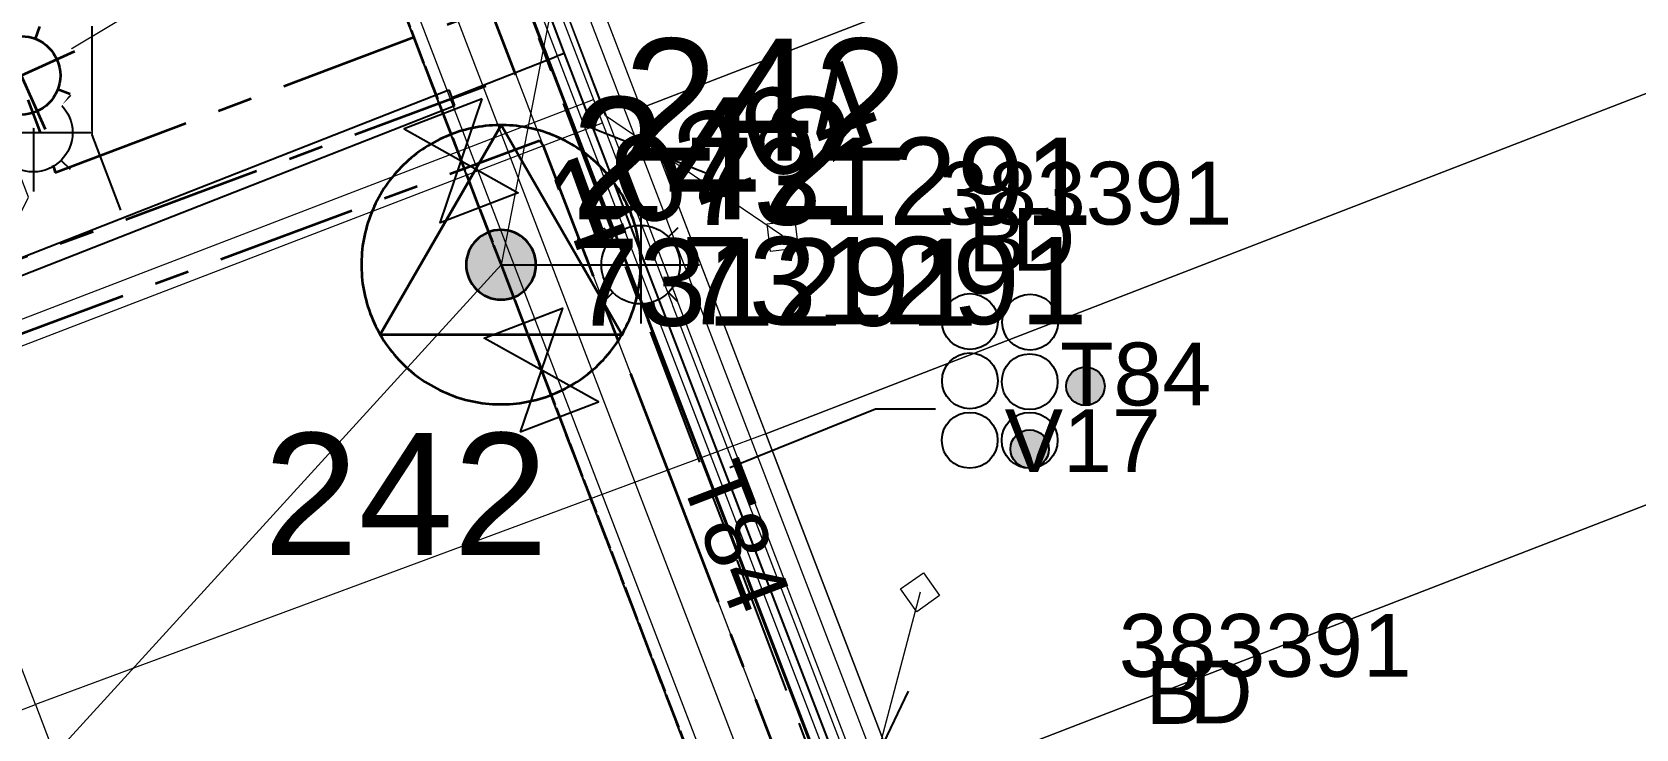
# Model space of a CAD drawing. Header units: metres. Extents: x 0 to 310918, y 0 to 6270107.
# Drawn here: x 310598.87 to 310644.82, y 6269831.51 to 6269851.48 of the extents above; entities that cross this region are included whole.
import ezdxf
from ezdxf.enums import TextEntityAlignment as Align

# ---------------------------------------------------------------- set-up
doc = ezdxf.new("R2010")
doc.units = ezdxf.units.M
for name, pattern in [('Cable Exist OH', [1, 1, 0]), ('Cable Exist UG', [7, 4, -1, 1, -1]), ('PHANTOMX2', [6.6, 3, -0.75, 0.2, -0.75, 0.2, -0.75, 0.2, -0.75])]:
    doc.linetypes.add(name, pattern=pattern)
doc.layers.get('0').update_dxf_attribs({"color": 6})
for name, color, linetype, lineweight in [('_User Miscellaneous1', 30, 'Continuous', 13), ('_User_HV_Exist', 1, 'Continuous', 35), ('_User_LV_Exist', 5, 'Continuous', 35), ('Cadastre Developer_SP_NEW', 92, 'Continuous', 15), ('Cadastre Land Parcels_SP_EXT', 118, 'Continuous', 15), ('Cadastre Roads_SP_EXT', 218, 'Continuous', 15), ('Mains_HV_EXT', 13, 'Continuous', 25), ('Mains_LV_EXT', 163, 'Continuous', 25), ('Mains_SL_EXT', 131, 'Continuous', 25), ('Services_SP_EXT', 42, 'PHANTOMX2', 20)]:
    doc.layers.add(name, color=color, linetype=linetype, lineweight=lineweight)
doc.layers.add('_User Miscellaneous10', color=252, linetype='Continuous', lineweight=13, plot=False, transparency=0.7)
doc.layers.add('_User Miscellaneous12', color=252, linetype='Continuous', lineweight=13, plot=False, transparency=0.75)
for name, color, linetype in [('Duct_SP_EXT', 30, 'Continuous'), ('Equip_LV_EXT', 7, 'Continuous'), ('Sub_SP_TR_HV_LV_EXT', 7, 'Continuous'), ('SupportsOH_SP_TR_HV_LV_SL_EXT', 7, 'Continuous'), ('Trench_SP_EXT', 7, 'Continuous')]:
    doc.layers.add(name, color=color, linetype=linetype)
doc.layers.add('Features_HIDE', color=1, linetype='Continuous', plot=False)
doc.styles.add('iecARIAL', font='arial.ttf', dxfattribs={"height": 2})
doc.styles.add('POLE_LABEL', font='arial.ttf', dxfattribs={"height": 2})
doc.styles.add('SL_LABEL', font='arial.ttf', dxfattribs={"height": 2})
doc.styles.get("Standard").update_dxf_attribs({"font": 'arial.ttf'})

# ---------------------------------------------------------------- blocks, each defined once
blk = doc.blocks.new('SUB_POLE_EXT')
at = {"flags": 128}
for points in [[(-0.049, 4), (-0.147, 3.997), (-0.245, 3.992), (-0.343, 3.985), (-0.441, 3.976), (-0.538, 3.964), (-0.635, 3.949), (-0.732, 3.932), (-0.828, 3.913), (-0.924, 3.892), (-1.019, 3.868), (-1.114, 3.842), (-1.208, 3.813), (-1.301, 3.782), (-1.394, 3.749), (-1.485, 3.714), (-1.576, 3.676), (-1.666, 3.637), (-1.754, 3.595), (-1.842, 3.551), (-1.929, 3.504), (-2.014, 3.456), (-2.098, 3.405), (-2.181, 3.353), (-2.263, 3.298), (-2.343, 3.242), (-2.422, 3.183), (-2.499, 3.123), (-2.575, 3.061), (-2.65, 2.997), (-2.722, 2.931), (-2.794, 2.863), (-2.863, 2.794), (-2.931, 2.722), (-2.997, 2.65), (-3.061, 2.575), (-3.123, 2.499), (-3.183, 2.422), (-3.242, 2.343), (-3.298, 2.263), (-3.353, 2.181), (-3.405, 2.098), (-3.456, 2.014), (-3.504, 1.929), (-3.551, 1.842), (-3.595, 1.754), (-3.637, 1.666), (-3.676, 1.576), (-3.714, 1.485), (-3.749, 1.394), (-3.782, 1.301), (-3.813, 1.208), (-3.842, 1.114), (-3.868, 1.019), (-3.892, 0.924), (-3.913, 0.828), (-3.932, 0.732), (-3.949, 0.635), (-3.964, 0.538), (-3.976, 0.441), (-3.985, 0.343), (-3.992, 0.245), (-3.997, 0.147), (-4, 0.049), (-4, -0.049), (-3.997, -0.147), (-3.992, -0.245), (-3.985, -0.343), (-3.976, -0.441), (-3.964, -0.538), (-3.949, -0.635), (-3.932, -0.732), (-3.913, -0.828), (-3.892, -0.924), (-3.868, -1.019), (-3.842, -1.114), (-3.813, -1.208), (-3.782, -1.301), (-3.749, -1.394), (-3.714, -1.485), (-3.676, -1.576), (-3.637, -1.666), (-3.595, -1.754), (-3.551, -1.842), (-3.504, -1.929), (-3.456, -2.014), (-3.405, -2.098), (-3.353, -2.181), (-3.298, -2.263), (-3.242, -2.343), (-3.183, -2.422), (-3.123, -2.499), (-3.061, -2.575), (-2.997, -2.65), (-2.931, -2.722), (-2.863, -2.794), (-2.794, -2.863), (-2.722, -2.931), (-2.65, -2.997), (-2.575, -3.061), (-2.499, -3.123), (-2.422, -3.183), (-2.343, -3.242), (-2.263, -3.298), (-2.181, -3.353), (-2.098, -3.405), (-2.014, -3.456), (-1.929, -3.504), (-1.842, -3.551), (-1.754, -3.595), (-1.666, -3.637), (-1.576, -3.676), (-1.485, -3.714), (-1.394, -3.749), (-1.301, -3.782), (-1.208, -3.813), (-1.114, -3.842), (-1.019, -3.868), (-0.924, -3.892), (-0.828, -3.913), (-0.732, -3.932), (-0.635, -3.949), (-0.538, -3.964), (-0.441, -3.976), (-0.343, -3.985), (-0.245, -3.992), (-0.147, -3.997), (-0.049, -4), (0.049, -4), (0.147, -3.997), (0.245, -3.992), (0.343, -3.985), (0.441, -3.976), (0.538, -3.964), (0.635, -3.949), (0.732, -3.932), (0.828, -3.913), (0.924, -3.892), (1.019, -3.868), (1.114, -3.842), (1.208, -3.813), (1.301, -3.782), (1.394, -3.749), (1.485, -3.714), (1.576, -3.676), (1.666, -3.637), (1.754, -3.595), (1.842, -3.551), (1.929, -3.504), (2.014, -3.456), (2.098, -3.405), (2.181, -3.353), (2.263, -3.298), (2.343, -3.242), (2.422, -3.183), (2.499, -3.123), (2.575, -3.061), (2.65, -2.997), (2.722, -2.931), (2.794, -2.863), (2.863, -2.794), (2.931, -2.722), (2.997, -2.65), (3.061, -2.575), (3.123, -2.499), (3.183, -2.422), (3.242, -2.343), (3.298, -2.263), (3.353, -2.181), (3.405, -2.098), (3.456, -2.014), (3.504, -1.929), (3.551, -1.842), (3.595, -1.754), (3.637, -1.666), (3.676, -1.576), (3.714, -1.485), (3.749, -1.394), (3.782, -1.301), (3.813, -1.208), (3.842, -1.114), (3.868, -1.019), (3.892, -0.924), (3.913, -0.828), (3.932, -0.732), (3.949, -0.635), (3.964, -0.538), (3.976, -0.441), (3.985, -0.343), (3.992, -0.245), (3.997, -0.147), (4, -0.049), (4, 0.049), (3.997, 0.147), (3.992, 0.245), (3.985, 0.343), (3.976, 0.441), (3.964, 0.538), (3.949, 0.635), (3.932, 0.732), (3.913, 0.828), (3.892, 0.924), (3.868, 1.019), (3.842, 1.114), (3.813, 1.208), (3.782, 1.301), (3.749, 1.394), (3.714, 1.485), (3.676, 1.576), (3.637, 1.666), (3.595, 1.754), (3.551, 1.842), (3.504, 1.929), (3.456, 2.014), (3.405, 2.098), (3.353, 2.181), (3.298, 2.263), (3.242, 2.343), (3.183, 2.422), (3.123, 2.499), (3.061, 2.575), (2.997, 2.65), (2.931, 2.722), (2.863, 2.794), (2.794, 2.863), (2.722, 2.931), (2.65, 2.997), (2.575, 3.061), (2.499, 3.123), (2.422, 3.183), (2.343, 3.242), (2.263, 3.298), (2.181, 3.353), (2.098, 3.405), (2.014, 3.456), (1.929, 3.504), (1.842, 3.551), (1.754, 3.595), (1.666, 3.637), (1.576, 3.676), (1.485, 3.714), (1.394, 3.749), (1.301, 3.782), (1.208, 3.813), (1.114, 3.842), (1.019, 3.868), (0.924, 3.892), (0.828, 3.913), (0.732, 3.932), (0.635, 3.949), (0.538, 3.964), (0.441, 3.976), (0.343, 3.985), (0.245, 3.992), (0.147, 3.997), (0.049, 4)], [(0, 4), (-3.464, -2), (3.464, -2)]]:
    blk.add_lwpolyline(points, close=True, dxfattribs=at)
at = {"flags": 8}
blk.add_attdef('ASSET_NUM', text='', height=2.5, dxfattribs=at).set_placement((0, 7), align=Align.MIDDLE_CENTER)
for tag, flags, p in [('STREET_CODE', 9, (-1.378, 1.447)), ('NO_PHASES', 9, (-1.378, 1.047)), ('OPERATED_BY', 9, (-1.378, 0.647)), ('MAINTAINED_BY', 9, (-1.378, 0.447)), ('CONSTRUCTED_VOLTAGE', 9, (-1.128, 0.747)), ('ORIENTATION', 9, (-1.378, 0.247)), ('OWNED_BY', 9, (-1.378, 0.047)), ('OPERATING_VOLTAGE', 9, (-1.128, 0.347)), ('STATE', 9, (-1.378, -0.353)), ('USAGE', 9, (-1.378, -0.753)), ('LEGEND', 9, (-1.378, -0.953)), ('SECONDARY_VOLTAGE', 9, (-1.128, -0.653)), ('SUBURB', 9, (-1.378, -1.153)), ('STREETNAME', 9, (-1.378, -1.353)), ('SUBSTATION_TYPE', 9, (-1.128, -1.053)), ('LOCATION', 9, (-1.378, -1.553)), ('NOTES', 9, (-1.378, -1.753)), ('Z', 1, (-1.378, -1.953))]:
    blk.add_attdef(tag, text='', height=0.1, dxfattribs=dict(flags=flags)).set_placement(p, align=Align.MIDDLE_LEFT)
blk = doc.blocks.new('DUCT_EXT')
blk.add_circle((0, 0.8), 0.8)
at = {"flags": 1}
blk.add_attdef('Z', (0, 0), '', height=0.2, dxfattribs=at)
at = {"flags": 9}
for tag, p in [('DUCT_CODE', (0, 0)), ('XSECT_TYPE', (0, -0.2)), ('FB_REFERENCE', (0, -0.4)), ('STATE', (0, -0.6)), ('NOTES', (0, -0.8))]:
    blk.add_attdef(tag, text='', height=0.2, dxfattribs=at).set_placement(p, align=Align.MIDDLE_LEFT)
blk = doc.blocks.new('LV_OH_LINKS_DISTFUSE_EXT')
for p, q in [((0, 0), (0.96, 0)), ((3.84, 0), (4.8, 0))]:
    blk.add_line(p, q)
blk.add_lwpolyline([(3.84, -1.2), (3.84, 1.2), (0.96, -1.2), (0.96, 1.2)], close=True)
at = {"flags": 9}
for tag, p in [('ACTUAL_STATUS', (0, 0)), ('CONSTRUCTED_VOLTAGE', (0, -0.2)), ('NO_PHASES', (0, -0.4)), ('OPERATING_VOLTAGE', (0, -0.6)), ('ORIENTATION', (0, -0.8)), ('OWNED_BY', (0, -1)), ('STATE', (0, -1.2)), ('SWITCH_TYPE', (0, -1.4)), ('USAGE', (0, -1.6)), ('NOTES', (0, -1.8))]:
    blk.add_attdef(tag, text='', height=0.2, dxfattribs=at).set_placement(p, align=Align.MIDDLE_LEFT)
at = {"flags": 1}
blk.add_attdef('Z', (0, 0), '', height=0.2, dxfattribs=at)
blk = doc.blocks.new('SL_LANTERN_EXT')
at = {"flags": 9}
for tag, p in [('LRATECODE', (-7.4, 0)), ('LOUTREACHVOCAB', (-7.2, 0)), ('LOUTREACH', (-7, 0)), ('LANTNUMBER', (-6.6, 0)), ('LNEW', (-6.4, 0)), ('LMASTVOCAB', (-6.2, 0)), ('LMAST', (-6, 0)), ('LLAMPVOCAB', (-5.8, 0)), ('LLAMP', (-5.6, 0)), ('LEXIST', (-5.4, 0)), ('LCHARGE3PERCENT', (-5.2, 0)), ('LCHARGE3', (-5, 0)), ('LCHARGE2PERCENT', (-4.8, 0)), ('LCHARGE2', (-4.6, 0)), ('LCHARGE1PERCENT', (-4.4, 0)), ('LCHARGE1', (-4.2, 0)), ('LCATEGORY', (-4, 0)), ('LBRACKETVOCAB', (-3.8, 0)), ('LBRACKET', (-3.6, 0)), ('LKINGHEIGHT', (-3.4, 0)), ('CREPLACE', (-3.2, 0)), ('CREMOVE', (-3, 0)), ('CNUMBER', (-2.8, 0)), ('CNEW', (-2.6, 0)), ('CEXIST', (-2.4, 0)), ('USAGE', (-2.2, 0)), ('STATE', (-2, 0)), ('OWNED_BY', (-1.8, 0)), ('ORIENTATION', (-1.6, 0)), ('OPERATING_VOLTAGE', (-1.4, 0)), ('NO_PHASES', (-1.2, 0)), ('LANTERN_TYPE', (-1, 0)), ('LANTERN_PURPOSE', (-0.8, 0)), ('CONTROL_TYPE', (-0.6, 0)), ('CONSTRUCTED_VOLTAGE', (-0.4, 0))]:
    blk.add_attdef(tag, text='', height=0.001, rotation=270, dxfattribs=at).set_placement(p, align=Align.MIDDLE_LEFT)
at = {"style": 'SL_LABEL', "flags": 9}
blk.add_attdef('STREET_CODE', text='', height=0.001, rotation=270, dxfattribs=at).set_placement((0.001, 0), align=Align.MIDDLE_LEFT)
at = {"flags": 1}
blk.add_attdef('Z', (0, 0), '', height=0.001, rotation=270, dxfattribs=at)
at = {"width": 0.9}
blk.add_attdef('LNUMBER', text='', height=1, dxfattribs=at).set_placement((7, -1), align=Align.MIDDLE_LEFT)
at = {"flags": 9}
for tag, p in [('LREMOVE', (0, -7.6)), ('LREPLACE', (0, -7.8)), ('LTYPE', (0, -8)), ('LTYPEVOCAB', (0, -8.2)), ('LEGEND', (0, -8.4)), ('SUBURB', (0, -8.6)), ('STREETNAME', (0, -8.8)), ('LOCATION', (0, -9)), ('NOTES', (0, -9.2)), ('MAINTAINED_BY', (0, -9.863))]:
    blk.add_attdef(tag, text='', height=0.001, dxfattribs=at).set_placement(p, align=Align.MIDDLE_LEFT)
blk.add_attdef('OPERATED_BY', (0, -9.607), '', height=0.001, dxfattribs=at)
at = {"layer": 'Features_HIDE', "width": 0.9}
blk.add_attdef('ASSET_NUM', text='', height=1, dxfattribs=at).set_placement((7, 1), align=Align.MIDDLE_LEFT)
at = {"transparency": 33554651}
blk.add_wipeout([(5.688, 0), (5.061, -1.061), (4, -1.688), (2.939, -1.061), (2.313, 0), (2.939, 1.061), (4, 1.687), (5.061, 1.061)], dxfattribs=at)
for p, q in [((4, 1.687), (4, 0)), ((2.939, 1.061), (3.205, 0.795)), ((5.061, 1.061), (4.795, 0.795)), ((0, 0), (4, 0)), ((4, 0), (5.688, 0)), ((4, 0), (4, -1.688)), ((2.939, -1.061), (3.205, -0.795)), ((5.061, -1.061), (4.795, -0.795))]:
    blk.add_line(p, q)
blk.add_circle((4, 0), 1.125)
blk = doc.blocks.new('CCP_EXT')
at = {"flags": 9}
for tag, p in [('OWNED_BY', (0, -1)), ('USAGE', (0, -1.2)), ('LEGEND', (0, -1.4)), ('STATE', (0, -1.8)), ('LIFE_SUPPORT', (0, -1.6)), ('NOTES', (0, -2))]:
    blk.add_attdef(tag, text='', height=0.2, dxfattribs=at).set_placement(p, align=Align.MIDDLE_LEFT)
at = {"transparency": 33554651}
blk.add_wipeout([(0, 0.566), (0.566, 0), (0, -0.566), (-0.566, 0)], dxfattribs=at)
blk.add_lwpolyline([(-0.566, 0), (0, 0.566), (0.566, 0), (0, -0.566), (-0.566, 0)])
at = {"flags": 1}
blk.add_attdef('Z', (0, 0), '', height=0.2, dxfattribs=at)
at = {"flags": 9}
for tag, p in [('CCP_TYPE', (0, 0)), ('CONSTRUCTED_VOLTAGE', (0, -0.2)), ('NO_PHASES', (0, -0.4)), ('OPERATING_VOLTAGE', (0, -0.6)), ('ORIENTATION', (0, -0.8))]:
    blk.add_attdef(tag, text='', height=0.2, dxfattribs=at).set_placement(p, align=Align.MIDDLE_LEFT)
blk = doc.blocks.new('POLE_EXT')
blk.add_hatch(color=256).paths.add_polyline_path([(-1, 0, 1), (1, 0, 1)])
blk.add_lwpolyline([(-1, 0, 1), (1, 0, 1)], format="xyb", close=True)
at = {"flags": 8}
blk.add_attdef('pNumber', text='', height=2, dxfattribs=at).set_placement((2.5, 2.5), align=Align.MIDDLE_CENTER)
at = {"style": 'POLE_LABEL', "flags": 9}
for tag, p in [('STRUCTURE_PLANT_NUMBER', (1.355, 0.028)), ('STREET_CODE', (1.355, -0.2))]:
    blk.add_attdef(tag, text='', height=0.2, dxfattribs=at).set_placement(p, align=Align.MIDDLE_LEFT)
at = {"flags": 9}
for tag, p in [('OWNED_BY', (1.355, -0.4)), ('SPECIAL_USE', (1.355, -0.8)), ('STATE', (1.355, -1)), ('PARENT', (1.355, -0.6)), ('cLV', (1.355, -1.4)), ('USAGE', (1.355, -1.2)), ('hDepth', (1.355, -1.6)), ('hDia', (1.355, -1.8)), ('cHV', (1.355, -2)), ('LBRACKET', (1.355, -2.2)), ('LExisting', (1.355, -2.4)), ('LANTNUMBER', (1.355, -2.6)), ('LOther', (1.355, -2.8)), ('LRemove', (1.355, -3)), ('LEGEND', (1.355, -3.2)), ('cLinedev', (1.355, -3.4)), ('LOCATION', (1.355, -3.6)), ('pExisting', (1.355, -3.8)), ('PFNUMBER', (1.355, -4)), ('NEWPFNUMBER', (1.355, -4.2)), ('pFooting', (1.355, -4.4)), ('pNew', (1.355, -4.6)), ('pRelocate', (1.355, -5)), ('pRemove', (1.355, -5.2)), ('pReplace', (1.355, -5.4)), ('pStay', (1.355, -5.6)), ('cspan', (1.355, -6)), ('pType', (1.355, -5.8)), ('STREETNAME', (1.355, -6.2)), ('SUBURB', (1.355, -6.4)), ('NOTES', (1.355, -6.6)), ('MAINTAINED_BY', (1.355, -6.814)), ('OPERATED_BY', (1.355, -7.014))]:
    blk.add_attdef(tag, text='', height=0.2, dxfattribs=at).set_placement(p, align=Align.MIDDLE_LEFT)
at = {"flags": 1}
blk.add_attdef('Z', (1.355, -7.328), '', height=0.2, dxfattribs=at)
at = {"layer": 'Features_HIDE', "style": 'POLE_LABEL', "flags": 8}
blk.add_attdef('ASSET_NUM', text='', height=2, dxfattribs=at).set_placement((5, 5), align=Align.MIDDLE_CENTER)
blk = doc.blocks.new('CABLE_LARGE_EXT')
h = blk.add_hatch(color=256)
edge = h.paths.add_edge_path()
edge.add_arc((0, 0.55), 0.55, 0, 360)
blk.add_circle((0, 0.55), 0.55)
at = {"flags": 1}
blk.add_attdef('Z', (0, 0), '', height=0.2, dxfattribs=at)
at = {"flags": 9}
for tag, p in [('COND_CODE', (0, 0)), ('STATE', (0, -0.4)), ('FB_REFERENCE', (0, -0.2)), ('XSECT_SIZE', (0, -0.6)), ('NOTES', (0, -0.8))]:
    blk.add_attdef(tag, text='', height=0.2, dxfattribs=at).set_placement(p, align=Align.MIDDLE_LEFT)
blk = doc.blocks.new('*U397')
at = {"width": 0.9}
blk.add_attdef('LNUMBER', text='', height=1, rotation=24.1947, dxfattribs=at).set_placement((6.795, 1.957), align=Align.MIDDLE_LEFT)
at = {"flags": 9}
for tag, p in [('LRATECODE', (-7.4, 0)), ('LOUTREACHVOCAB', (-7.2, 0)), ('LOUTREACH', (-7, 0)), ('LANTNUMBER', (-6.6, 0)), ('LNEW', (-6.4, 0)), ('LMASTVOCAB', (-6.2, 0)), ('LMAST', (-6, 0)), ('LLAMPVOCAB', (-5.8, 0)), ('LLAMP', (-5.6, 0)), ('LEXIST', (-5.4, 0)), ('LCHARGE3PERCENT', (-5.2, 0)), ('LCHARGE3', (-5, 0)), ('LCHARGE2PERCENT', (-4.8, 0)), ('LCHARGE2', (-4.6, 0)), ('LCHARGE1PERCENT', (-4.4, 0)), ('LCHARGE1', (-4.2, 0)), ('LCATEGORY', (-4, 0)), ('LBRACKETVOCAB', (-3.8, 0)), ('LBRACKET', (-3.6, 0)), ('LKINGHEIGHT', (-3.4, 0)), ('CREPLACE', (-3.2, 0)), ('CREMOVE', (-3, 0)), ('CNUMBER', (-2.8, 0)), ('CNEW', (-2.6, 0)), ('CEXIST', (-2.4, 0)), ('USAGE', (-2.2, 0)), ('STATE', (-2, 0)), ('OWNED_BY', (-1.8, 0)), ('ORIENTATION', (-1.6, 0)), ('OPERATING_VOLTAGE', (-1.4, 0)), ('NO_PHASES', (-1.2, 0)), ('LANTERN_TYPE', (-1, 0)), ('LANTERN_PURPOSE', (-0.8, 0)), ('CONTROL_TYPE', (-0.6, 0)), ('CONSTRUCTED_VOLTAGE', (-0.4, 0))]:
    blk.add_attdef(tag, text='', height=0.001, rotation=270, dxfattribs=at).set_placement(p, align=Align.MIDDLE_LEFT)
at = {"style": 'SL_LABEL', "flags": 9}
blk.add_attdef('STREET_CODE', text='', height=0.001, rotation=270, dxfattribs=at).set_placement((0.001, 0), align=Align.MIDDLE_LEFT)
at = {"flags": 1}
blk.add_attdef('Z', (0, 0), '', height=0.001, rotation=270, dxfattribs=at)
at = {"flags": 9}
for tag, p in [('LREMOVE', (0, -7.6)), ('LREPLACE', (0, -7.8)), ('LTYPE', (0, -8)), ('LTYPEVOCAB', (0, -8.2)), ('LEGEND', (0, -8.4)), ('SUBURB', (0, -8.6)), ('STREETNAME', (0, -8.8)), ('LOCATION', (0, -9)), ('NOTES', (0, -9.2)), ('MAINTAINED_BY', (0, -9.863))]:
    blk.add_attdef(tag, text='', height=0.001, dxfattribs=at).set_placement(p, align=Align.MIDDLE_LEFT)
blk.add_attdef('OPERATED_BY', (0, -9.607), '', height=0.001, dxfattribs=at)
at = {"layer": 'Features_HIDE', "width": 0.9}
blk.add_attdef('ASSET_NUM', text='', height=1, rotation=24.1947, dxfattribs=at).set_placement((5.975, 3.781), align=Align.MIDDLE_LEFT)
at = {"transparency": 33554651}
blk.add_wipeout([(5.188, 2.331), (5.051, 1.107), (4.34, 0.1), (3.116, 0.237), (2.109, 0.948), (2.246, 2.172), (2.957, 3.179), (4.181, 3.042)], dxfattribs=at)
for p, q in [((2.957, 3.179), (3.649, 1.639)), ((4.181, 3.042), (4.048, 2.691)), ((3.649, 1.639), (5.188, 2.331)), ((2.246, 2.172), (2.597, 2.039)), ((0, 0), (3.649, 1.639)), ((3.649, 1.639), (4.34, 0.1)), ((5.051, 1.107), (4.7, 1.24)), ((3.116, 0.237), (3.249, 0.588))]:
    blk.add_line(p, q)
blk.add_circle((3.649, 1.639), 1.125)

msp = doc.modelspace()

# ---------------------------------------------------------------- linework, layer by layer
at = {"layer": 'Cadastre Land Parcels_SP_EXT', "linetype": 'Continuous'}
for points in [[(310643.014, 6269859.622), (310639.436, 6269868.955), (310612.736, 6269858.634), (310616.316, 6269849.297), (310643.014, 6269859.622)], [(310646.593, 6269850.289), (310643.014, 6269859.622), (310616.316, 6269849.297), (310619.895, 6269839.963), (310646.593, 6269850.289)], [(310650.53, 6269840.023), (310646.593, 6269850.289), (310619.895, 6269839.963), (310623.831, 6269829.697), (310650.53, 6269840.023)], [(310654.106, 6269830.698), (310650.53, 6269840.023), (310623.831, 6269829.697), (310627.407, 6269820.37), (310654.106, 6269830.698)]]:
    msp.add_lwpolyline(points, close=True, dxfattribs=at)
at = {"layer": 'Duct_SP_EXT'}
for p in [(310610.812, 6269849.823), (310610.988, 6269849.377)]:
    msp.add_line(p, (310610.9, 6269849.6), dxfattribs=at)
for points in [[(310600.585, 6269851.643), (310600.585, 6269848.534), (310601.411, 6269846.374)], [(310624.759, 6269840.672), (310623.036, 6269840.672), (310618.863, 6269838.992)]]:
    msp.add_lwpolyline(points, dxfattribs=at)
at = {"layer": 'Trench_SP_EXT', "linetype": 'Cable Exist UG'}
msp.add_lwpolyline([(310622.262, 6269828.979), (310624.154, 6269832.964)], dxfattribs=at)

# ---------------------------------------------------------------- block references
at = {"layer": 'Duct_SP_EXT', "rotation": 359.9726450913412}
for p in [(310625.742, 6269842.383), (310627.465, 6269842.366), (310625.741, 6269840.682), (310627.453, 6269840.659), (310625.735, 6269838.98), (310627.452, 6269838.979)]:
    msp.add_blockref('DUCT_EXT', p, dxfattribs=at)
at = {"layer": 'Duct_SP_EXT'}
for p in [(310629.051, 6269840.779), (310627.452, 6269838.979)]:
    msp.add_blockref('CABLE_LARGE_EXT', p, dxfattribs=at)
at = {"layer": 'Equip_LV_EXT'}
for p, rotation in [((310612.027, 6269845.545), 110.985154580938), ((310612.606, 6269844.037), 290.9753333956644)]:
    msp.add_blockref('LV_OH_LINKS_DISTFUSE_EXT', p, dxfattribs=dict(at, rotation=rotation))
at = {"layer": 'Sub_SP_TR_HV_LV_EXT'}
ref = msp.add_blockref('SUB_POLE_EXT', (310612.309, 6269844.811), dxfattribs=at)
ref.add_attrib('ASSET_NUM', '242', dxfattribs={"layer": '0', "height": 3.5}).set_placement((310614.309, 6269845.061), align=Align.BOTTOM_LEFT)

# ---------------------------------------------------------------- texts
at = {"layer": 'Duct_SP_EXT'}
for s, p in [('383391', (310624.865, 6269845.962)), ('B', (310625.688, 6269844.622)), ('D', (310626.945, 6269844.638)), ('T84', (310628.319, 6269840.779)), ('V17', (310626.734, 6269838.871)), ('383391', (310630.007, 6269833.003)), ('B', (310630.769, 6269831.653)), ('D', (310632.027, 6269831.669))]:
    msp.add_text(s, height=1.8, dxfattribs=at).set_placement(p)
at = {"layer": 'Mains_LV_EXT'}
msp.add_text('T84', height=1.8, rotation=290.986, dxfattribs=at).set_placement((310617.419, 6269838.716))

# ---------------------------------------------------------------- next in the draw order: block references
at = {"layer": 'Features_HIDE'}
ref = msp.add_blockref('SL_LANTERN_EXT', (310594.911, 6269848.596), dxfattribs=at)
ref.add_attrib('ASSET_NUM', '252531', dxfattribs={"layer": '0', "height": 2.5, "rotation": 23.24, "style": 'iecARIAL'}).set_placement((310596.411, 6269850.096), align=Align.MIDDLE_RIGHT)
ref = msp.add_blockref('SL_LANTERN_EXT', (310612.309, 6269844.811), dxfattribs=at)
ref.add_attrib('ASSET_NUM', '10264', dxfattribs={"layer": '0', "height": 2.5, "rotation": 19.9667, "style": 'iecARIAL'}).set_placement((310613.809, 6269846.311), align=Align.MIDDLE_LEFT)
at = {"layer": 'Services_SP_EXT', "rotation": 260.1327183139057}
msp.add_blockref('CCP_EXT', (310624.313, 6269835.426), dxfattribs=at)

# ---------------------------------------------------------------- next in the draw order: linework, layer by layer
at = {"layer": '_User Miscellaneous1'}
for p, q in [((310591.75, 6269840.634), (310614.96, 6269849.545)), ((310614.96, 6269849.545), (310615.089, 6269849.209)), ((310592.007, 6269839.961), (310615.218, 6269848.873)), ((310615.218, 6269848.873), (310615.089, 6269849.209))]:
    msp.add_line(p, q, dxfattribs=at)
at = {"layer": '_User Miscellaneous1', "linetype": 'Cable Exist OH'}
msp.add_lwpolyline([(310569.825, 6269955.595), (310591.613, 6269898.768), (310612.309, 6269844.811)], dxfattribs=at)
at = {"layer": '_User Miscellaneous12'}
for points in [[(310618.51, 6269876.608), (310612.309, 6269844.811)], [(310597.259, 6269828.31), (310612.309, 6269844.811)], [(310624.313, 6269835.426), (310622.777, 6269829.59), (310622.777, 6269829.59), (310625.259, 6269822.833), (310625.461, 6269819.519)]]:
    msp.add_lwpolyline(points, dxfattribs=at)
at = {"layer": '_User_HV_Exist', "color": 1, "linetype": 'Cable Exist UG'}
msp.add_lwpolyline([(310458.325, 6269872.844), (310461.811, 6269863.6), (310461.811, 6269863.6), (310486.349, 6269872.947), (310496.009, 6269868.62), (310498.965, 6269860.399), (310509.726, 6269832.247), (310509.726, 6269832.247), (310513.213, 6269822.852), (310515.882, 6269816.123), (310513.205, 6269809.123), (310513.205, 6269809.123), (310536.268, 6269817.692), (310571.866, 6269831.294), (310571.866, 6269831.294), (310593.018, 6269839.393), (310594.995, 6269843.677), (310612.735, 6269850.256), (310612.735, 6269850.256), (310609.935, 6269857.559), (310605.999, 6269867.824), (310602.42, 6269877.156), (310598.838, 6269886.498), (310593.95, 6269899.038)], dxfattribs=at)
at = {"layer": '_User_LV_Exist', "linetype": 'Cable Exist OH'}
msp.add_lwpolyline([(310569.825, 6269955.595), (310591.613, 6269898.768), (310612.309, 6269844.811)], dxfattribs=at)
at = {"layer": 'Cadastre Developer_SP_NEW', "linetype": 'Continuous'}
for points in [[(310643.014, 6269859.622), (310639.436, 6269868.955), (310612.736, 6269858.634), (310616.316, 6269849.297), (310643.014, 6269859.622)], [(310654.106, 6269830.698), (310650.53, 6269840.023), (310623.831, 6269829.697), (310627.407, 6269820.37), (310654.106, 6269830.698)]]:
    msp.add_lwpolyline(points, close=True, dxfattribs=at)
at = {"layer": 'Cadastre Roads_SP_EXT', "linetype": 'Continuous'}
for points in [[(310611.536, 6269857.915), (310612.736, 6269858.634), (310608.8, 6269868.898), (310605.222, 6269878.231), (310601.639, 6269887.572), (310597.722, 6269897.79), (310594.144, 6269907.121), (310590.914, 6269915.545), (310589.542, 6269915.253), (310568.9, 6269910.869), (310579.8, 6269882.358), (310581.976, 6269876.662), (310593.315, 6269847.005), (310611.536, 6269857.915)], [(310598.97, 6269832.213), (310593.315, 6269847.005), (310590.652, 6269841.648), (310570.131, 6269833.797), (310573.201, 6269822.362), (310598.97, 6269832.213)]]:
    msp.add_lwpolyline(points, close=True, dxfattribs=at)
msp.add_lwpolyline([(310634.922, 6269800.773), (310631.344, 6269810.106), (310627.407, 6269820.37), (310623.831, 6269829.697), (310619.895, 6269839.963), (310618.605, 6269839.485), (310598.97, 6269832.213), (310601.134, 6269826.513), (310602.563, 6269822.778), (310619.747, 6269777.847)], dxfattribs=at)
at = {"layer": 'Duct_SP_EXT'}
for p, q in [((310611.372, 6269858.144), (310614.118, 6269850.86)), ((310610.923, 6269857.975), (310613.669, 6269850.691)), ((310613.669, 6269850.689), (310613.893, 6269850.775)), ((310613.669, 6269850.691), (310613.893, 6269850.775)), ((310614.117, 6269850.861), (310613.893, 6269850.775)), ((310614.118, 6269850.86), (310613.893, 6269850.775)), ((310591.712, 6269842.323), (310610.812, 6269849.823)), ((310591.888, 6269841.877), (310610.988, 6269849.377))]:
    msp.add_line(p, q, dxfattribs=at)
at = {"layer": 'Mains_HV_EXT', "color": 1, "linetype": 'Cable Exist UG'}
msp.add_lwpolyline([(310458.325, 6269872.844), (310461.811, 6269863.6), (310461.811, 6269863.6), (310486.349, 6269872.947), (310496.009, 6269868.62), (310498.965, 6269860.399), (310509.726, 6269832.247), (310509.726, 6269832.247), (310513.213, 6269822.852), (310515.882, 6269816.123), (310513.205, 6269809.123), (310513.205, 6269809.123), (310536.268, 6269817.692), (310571.866, 6269831.294), (310571.866, 6269831.294), (310593.018, 6269839.393), (310594.995, 6269843.677), (310612.735, 6269850.256), (310612.735, 6269850.256), (310609.935, 6269857.559), (310605.999, 6269867.824), (310602.42, 6269877.156), (310598.838, 6269886.498), (310593.95, 6269899.038)], dxfattribs=at)
at = {"layer": 'Mains_LV_EXT', "linetype": 'Cable Exist OH'}
msp.add_lwpolyline([(310612.309, 6269844.811), (310591.613, 6269898.768)], dxfattribs=at)
at = {"layer": 'Mains_LV_EXT', "linetype": 'Cable Exist UG'}
msp.add_lwpolyline([(310590.325, 6269860.386), (310594.479, 6269860.745), (310594.479, 6269860.745), (310599.505, 6269847.558), (310599.54, 6269847.449), (310599.54, 6269847.449), (310611.074, 6269851.807), (310611.074, 6269851.807), (310609.76, 6269855.304), (310610.877, 6269857.992)], dxfattribs=at)
at = {"layer": 'Mains_SL_EXT', "linetype": 'Cable Exist OH'}
msp.add_lwpolyline([(310569.825, 6269955.595), (310591.613, 6269898.768), (310612.309, 6269844.811)], dxfattribs=at)
at = {"layer": 'Trench_SP_EXT', "linetype": 'Cable Exist UG'}
for points in [[(310610.9, 6269849.6), (310613.893, 6269850.775)], [(310614.643, 6269848.839), (310618.662, 6269847.25)]]:
    msp.add_lwpolyline(points, dxfattribs=at)

# ---------------------------------------------------------------- next in the draw order: block references
at = {"layer": '_User Miscellaneous1'}
ref = msp.add_blockref('SUB_POLE_EXT', (310612.309, 6269844.811), dxfattribs=at)
ref.add_attrib('ASSET_NUM', '242', dxfattribs={"layer": '0', "height": 3.5}).set_placement((310605.502, 6269835.44), align=Align.BOTTOM_LEFT)
at = {"layer": 'Services_SP_EXT', "rotation": 141.6706337064268}
msp.add_blockref('CCP_EXT', (310620.376, 6269845.635), dxfattribs=at)

# ---------------------------------------------------------------- next in the draw order: linework, layer by layer
at = {"layer": '_User Miscellaneous1'}
for p, q in [((310614.102, 6269851.779), (310622.393, 6269830.184)), ((310614.774, 6269852.037), (310623.065, 6269830.442))]:
    msp.add_line(p, q, dxfattribs=at)
at = {"layer": '_User Miscellaneous1', "linetype": 'Cable Exist OH'}
msp.add_lwpolyline([(310612.309, 6269844.811), (310633.868, 6269788.576), (310651.905, 6269741.732), (310669.847, 6269694.77)], dxfattribs=at)
at = {"layer": '_User Miscellaneous10', "linetype": 'Continuous', "flags": 128}
for points in [[(310535.161, 6269820.417), (310555.677, 6269828.267), (310557.992, 6269833.436), (310555.369, 6269840.374), (310554.576, 6269842.471), (310561.17, 6269846.205), (310564.986, 6269836.112), (310570.13, 6269833.797), (310590.652, 6269841.648), (310593.315, 6269847.005), (310589.514, 6269856.945), (310610.323, 6269864.925), (310611.434, 6269862.029), (310634.305, 6269802.38), (310651.55, 6269757.404), (310655.485, 6269747.139), (310636.483, 6269736.711), (310620.295, 6269778.981)], [(310535.129, 6269819.334), (310556.42, 6269827.481), (310559.073, 6269833.404), (310556.304, 6269840.727), (310555.814, 6269842.023), (310560.648, 6269844.76), (310564.198, 6269835.37), (310570.099, 6269832.714), (310591.373, 6269840.854), (310594.405, 6269846.953), (310590.805, 6269856.369), (310609.748, 6269863.634), (310610.5, 6269861.671), (310633.372, 6269802.022), (310650.617, 6269757.045), (310654.239, 6269747.596), (310637.006, 6269738.139), (310621.229, 6269779.339)], [(310535.098, 6269818.252), (310557.164, 6269826.695), (310560.154, 6269833.372), (310557.24, 6269841.081), (310557.053, 6269841.575), (310560.125, 6269843.315), (310563.409, 6269834.628), (310570.068, 6269831.632), (310592.095, 6269840.059), (310595.496, 6269846.9), (310592.096, 6269855.793), (310609.172, 6269862.342), (310609.567, 6269861.313), (310632.438, 6269801.664), (310649.683, 6269756.687), (310652.993, 6269748.052), (310637.53, 6269739.567), (310622.162, 6269779.696)], [(310535.067, 6269817.169), (310557.908, 6269825.908), (310561.236, 6269833.34), (310558.291, 6269841.127), (310559.602, 6269841.87), (310562.62, 6269833.887), (310570.037, 6269830.549), (310592.817, 6269839.264), (310596.587, 6269846.848), (310593.387, 6269855.217), (310608.596, 6269861.05), (310608.633, 6269860.955), (310631.504, 6269801.306), (310648.749, 6269756.329), (310651.747, 6269748.509), (310638.054, 6269740.995), (310623.096, 6269780.054)], [(310535.036, 6269816.087), (310558.651, 6269825.122), (310562.175, 6269832.991), (310570.006, 6269829.467), (310593.539, 6269838.47), (310597.677, 6269846.796), (310594.678, 6269854.641), (310608.021, 6269859.758), (310630.571, 6269800.948), (310647.816, 6269755.971), (310650.501, 6269748.966), (310638.578, 6269742.423), (310624.03, 6269780.412)], [(310535.005, 6269815.004), (310559.395, 6269824.336), (310562.678, 6269831.668), (310569.975, 6269828.384), (310594.261, 6269837.675), (310598.768, 6269846.743), (310595.968, 6269854.065), (310607.445, 6269858.466), (310629.637, 6269800.59), (310646.882, 6269755.613), (310649.255, 6269749.423), (310639.102, 6269743.852), (310624.964, 6269780.769)]]:
    msp.add_lwpolyline(points, dxfattribs=at)
at = {"layer": '_User Miscellaneous10', "color": 4, "linetype": 'Continuous', "flags": 128}
msp.add_lwpolyline([(310535.108, 6269818.576), (310556.941, 6269826.93), (310559.83, 6269833.382), (310556.959, 6269840.975), (310556.681, 6269841.71), (310560.282, 6269843.749), (310563.646, 6269834.851), (310570.078, 6269831.957), (310591.879, 6269840.297), (310595.169, 6269846.916), (310591.709, 6269855.966), (310609.345, 6269862.729), (310609.847, 6269861.42), (310632.718, 6269801.772), (310649.963, 6269756.795), (310653.367, 6269747.915), (310637.373, 6269739.139), (310621.882, 6269779.589)], dxfattribs=at)
at = {"layer": '_User Miscellaneous12'}
msp.add_lwpolyline([(310620.376, 6269845.635), (310615.301, 6269849.079), (310615.301, 6269849.079), (310612.778, 6269855.763), (310610.865, 6269857.958)], dxfattribs=at)
at = {"layer": '_User_HV_Exist', "color": 1, "linetype": 'Cable Exist UG'}
msp.add_lwpolyline([(310537.367, 6269814.933), (310573.262, 6269828.66), (310573.262, 6269828.66), (310595.298, 6269837.087), (310597.725, 6269842.524), (310597.725, 6269842.524), (310613.407, 6269848.372), (310613.515, 6269848.222), (310613.515, 6269848.222), (310617.094, 6269838.889), (310621.03, 6269828.623), (310624.606, 6269819.296), (310628.543, 6269809.032), (310632.121, 6269799.698), (310635.271, 6269791.484), (310635.002, 6269790.927)], dxfattribs=at)
at = {"layer": '_User_LV_Exist', "linetype": 'Cable Exist OH'}
msp.add_lwpolyline([(310612.309, 6269844.811), (310633.868, 6269788.576), (310651.905, 6269741.732), (310669.847, 6269694.77)], dxfattribs=at)
at = {"layer": 'Cadastre Developer_SP_NEW', "linetype": 'Continuous'}
for points in [[(310646.593, 6269850.289), (310643.014, 6269859.622), (310616.316, 6269849.297), (310619.895, 6269839.963), (310646.593, 6269850.289)], [(310650.53, 6269840.023), (310646.593, 6269850.289), (310619.895, 6269839.963), (310623.831, 6269829.697), (310650.53, 6269840.023)]]:
    msp.add_lwpolyline(points, close=True, dxfattribs=at)
at = {"layer": 'Duct_SP_EXT'}
for p, q in [((310613.669, 6269850.689), (310621.96, 6269829.095)), ((310614.117, 6269850.861), (310622.409, 6269829.267))]:
    msp.add_line(p, q, dxfattribs=at)
at = {"layer": 'Mains_HV_EXT', "color": 1, "linetype": 'Cable Exist UG'}
msp.add_lwpolyline([(310537.367, 6269814.933), (310573.262, 6269828.66), (310573.262, 6269828.66), (310595.298, 6269837.087), (310597.725, 6269842.524), (310597.725, 6269842.524), (310613.407, 6269848.372), (310613.515, 6269848.222), (310613.515, 6269848.222), (310617.094, 6269838.889), (310621.03, 6269828.623), (310624.606, 6269819.296), (310628.543, 6269809.032), (310632.121, 6269799.698), (310635.271, 6269791.484), (310635.002, 6269790.927)], dxfattribs=at)
at = {"layer": 'Mains_HV_EXT', "linetype": 'Cable Exist OH'}
msp.add_lwpolyline([(310633.825, 6269788.666), (310612.309, 6269844.811)], dxfattribs=at)
at = {"layer": 'Mains_LV_EXT', "linetype": 'Cable Exist UG'}
msp.add_lwpolyline([(310625.461, 6269819.519), (310610.865, 6269857.958)], dxfattribs=at)
at = {"layer": 'Mains_LV_EXT', "linetype": 'Cable Exist OH'}
msp.add_lwpolyline([(310612.309, 6269844.811), (310633.868, 6269788.576)], dxfattribs=at)
at = {"layer": 'Mains_SL_EXT', "linetype": 'Cable Exist OH'}
msp.add_lwpolyline([(310612.309, 6269844.811), (310633.868, 6269788.576), (310651.905, 6269741.732), (310669.847, 6269694.77)], dxfattribs=at)

# ---------------------------------------------------------------- next in the draw order: block references
at = {"layer": '_User Miscellaneous1'}
ref = msp.add_blockref('POLE_EXT', (310612.309, 6269844.811), dxfattribs=at)
ref.add_attrib('ASSET_NUM', '731291', dxfattribs={"layer": '0', "height": 2.5, "style": 'POLE_LABEL'}).set_placement((310617.597, 6269848.454), align=Align.TOP_LEFT)
at = {"layer": '_User_LV_Exist'}
ref = msp.add_blockref('SUB_POLE_EXT', (310612.309, 6269844.811), dxfattribs=at)
ref.add_attrib('ASSET_NUM', '242', dxfattribs={"layer": '0', "height": 3.5}).set_placement((310615.813, 6269846.74), align=Align.BOTTOM_LEFT)
ref = msp.add_blockref('POLE_EXT', (310612.309, 6269844.811), dxfattribs=at)
ref.add_attrib('ASSET_NUM', '731291', dxfattribs={"layer": '0', "height": 2.5, "style": 'POLE_LABEL'}).set_placement((310617.463, 6269845.607), align=Align.TOP_LEFT)
at = {"layer": 'SupportsOH_SP_TR_HV_LV_SL_EXT'}
ref = msp.add_blockref('POLE_EXT', (310612.309, 6269844.811), dxfattribs=at)
ref.add_attrib('ASSET_NUM', '731291', dxfattribs={"layer": '0', "height": 2.5, "style": 'POLE_LABEL'}).set_placement((310614.309, 6269845.561), align=Align.TOP_LEFT)

# ---------------------------------------------------------------- next in the draw order: block references
at = {"layer": '_User_LV_Exist'}
ref = msp.add_blockref('*U397', (310594.911, 6269848.596), dxfattribs=at)
ref.add_attrib('ASSET_NUM', '252531', dxfattribs={"layer": 'Features_HIDE', "height": 2.5, "rotation": 23.24, "style": 'iecARIAL'}).set_placement((310596.411, 6269850.096), align=Align.MIDDLE_RIGHT)

# ---------------------------------------------------------------- next in the draw order: linework, layer by layer
at = {"layer": '_User_LV_Exist', "linetype": 'Cable Exist UG'}
msp.add_lwpolyline([(310590.325, 6269860.386), (310594.479, 6269860.745), (310594.479, 6269860.745), (310599.505, 6269847.558), (310599.54, 6269847.449), (310599.54, 6269847.449), (310611.074, 6269851.807), (310611.074, 6269851.807), (310609.76, 6269855.304), (310610.877, 6269857.992)], dxfattribs=at)

doc.saveas('drawing.dxf')
